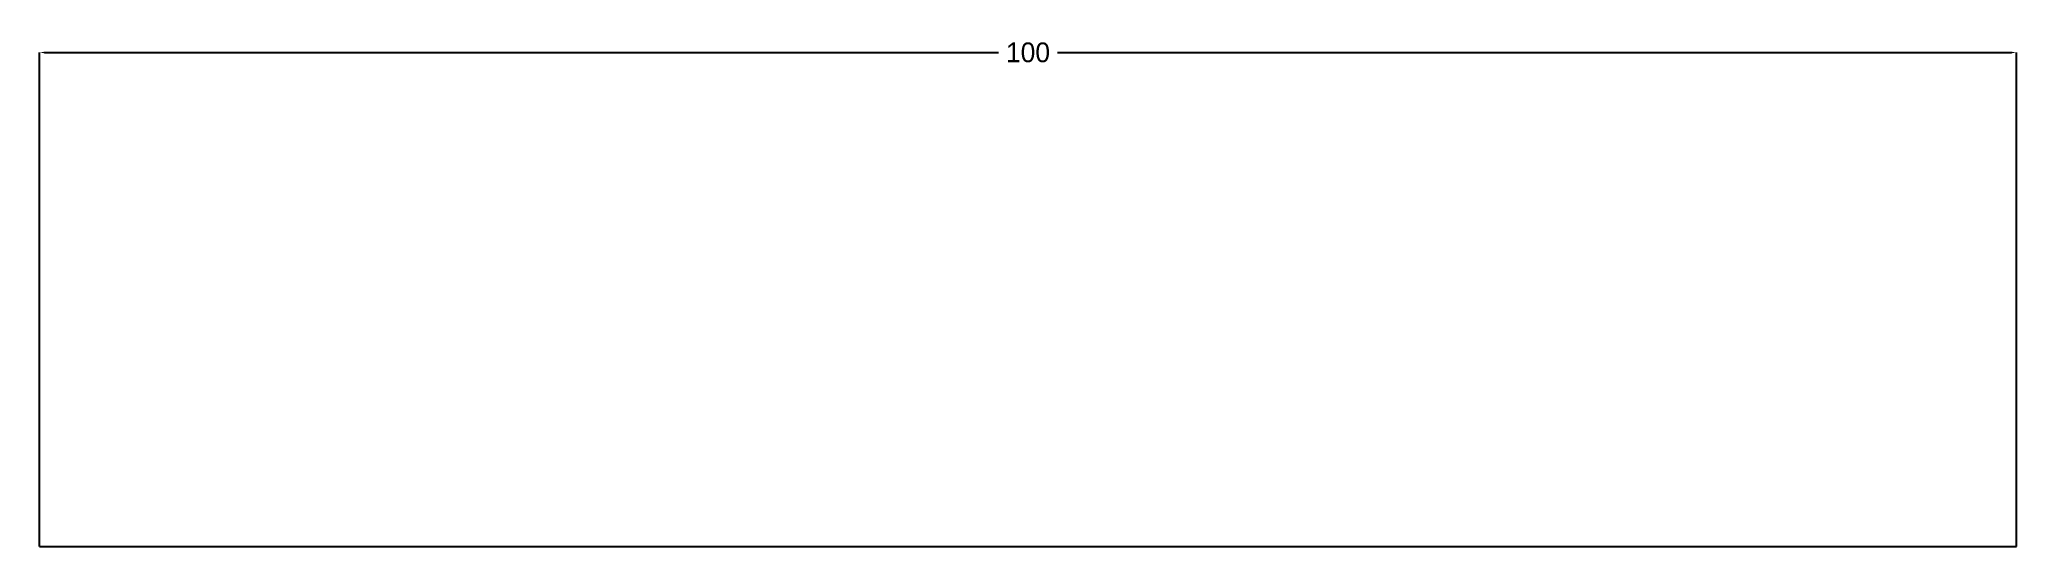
# Model space of a CAD drawing. Header units: millimetres. Extents: x 10 to 110, y 10 to 36.
import ezdxf

# ---------------------------------------------------------------- set-up
doc = ezdxf.new("R2010")
doc.units = ezdxf.units.MM
doc.dimstyles.get("Standard").update_dxf_attribs({"dimtxt": 2.5, "dimasz": 2.5, "dimexe": 1.25, "dimexo": 0.625, "dimtad": 1, "dimcen": 2.5, "dimazin": 3, "dimtfac": 1, "dimtmove": 0, "dimatfit": 3})

# ---------------------------------------------------------------- blocks, each defined once
blk = doc.blocks.new('_CLOSEDFILLED')
at = {"color": 0, "linetype": 'BYBLOCK'}
blk.add_solid([(-1, 0.16), (0, 0), (-1, -0.16)], dxfattribs=at)
blk = doc.blocks.new('*D1')
for p, q in [((10, 10), (10, 35)), ((10.25, 35), (58.5, 35)), ((61.5, 35), (109.75, 35)), ((110, 10), (110, 35))]:
    blk.add_line(p, q)
at = {"layer": 'Defpoints'}
for p in [(10, 35), (10, 10), (110, 10)]:
    blk.add_point(p, dxfattribs=at)
at = {"xscale": 0.25, "yscale": 0.25, "rotation": 180}
blk.add_blockref('_CLOSEDFILLED', (10, 35), dxfattribs=at)
at = {"xscale": 0.25, "yscale": 0.25}
blk.add_blockref('_CLOSEDFILLED', (110, 35), dxfattribs=at)
at = {"insert": (60, 35), "char_height": 1, "attachment_point": 5}
blk.add_mtext('100', dxfattribs=at)

msp = doc.modelspace()

# ---------------------------------------------------------------- linework, layer by layer
msp.add_line((10, 10), (110, 10))

# ---------------------------------------------------------------- dimensions: what is measured, and where the dimension line sits
dim = msp.add_linear_dim(base=(10, 35), p1=(10, 10), p2=(110, 10), dimstyle='Standard', override={"dimdec": 2})
dim.commit()
dim.dimension.update_dxf_attribs({"geometry": '*D1', "text_midpoint": (60, 35)})

doc.saveas('drawing.dxf')
